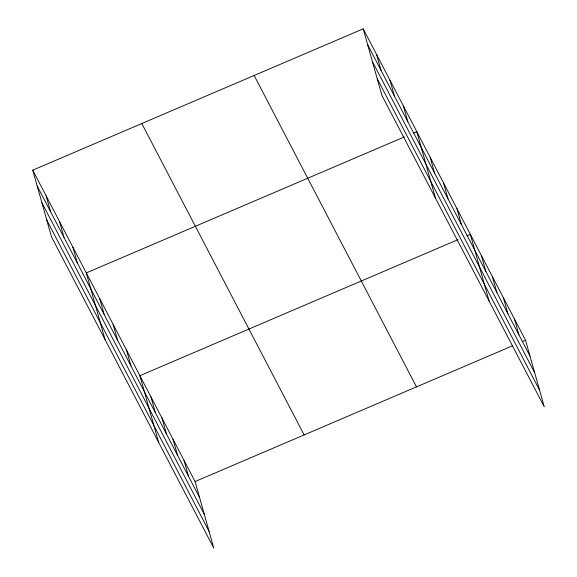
<?xml version="1.0" encoding="UTF-8"?>
<svg xmlns="http://www.w3.org/2000/svg" width="577" height="577" viewBox="0 0 577 577"><rect width="100%" height="100%" fill="white"/><g stroke="black" fill="none" stroke-linecap="round" stroke-linejoin="round"><path stroke-width="0.87" d="M32.745 170.165L195.076 481.557L213.793 548.15L51.461 236.758L32.745 170.165L363.207 28.85L525.539 340.242L544.255 406.835L381.924 95.443L363.207 28.85M404.383 136.908L86.312 272.921L105.036 339.514M413.471 133.02L416.774 131.614L435.491 198.207M457.95 239.671L139.886 375.685L158.603 442.278M467.038 235.784L470.342 234.37L489.065 300.963M195.076 481.557L512.318 345.897M522.228 341.656L525.539 340.242M367.672 44.739L530.003 356.132M372.374 61.472L534.706 372.865M377.221 78.71L539.553 390.11M254.154 75.486L416.486 386.878M141.798 123.528L304.129 434.921M37.209 186.054L199.541 497.446M41.912 202.787L204.244 514.179M46.759 220.025L209.09 531.417M514.496 319.067L518.961 334.963M503.461 297.898L507.926 313.787M492.419 276.722L496.891 292.611M481.384 255.546L485.848 271.435M456.955 208.679L461.42 224.568M443.562 182.988L448.026 198.877M430.168 157.297L434.632 173.187M403.381 105.923L407.845 121.812M389.987 80.232L394.459 96.121M376.601 54.541L381.065 70.43M184.034 460.381L188.506 476.27M172.999 439.205L177.464 455.094M161.957 418.029L166.428 433.918M150.922 396.853L155.386 412.75M126.493 349.994L130.957 365.883M113.099 324.303L117.564 340.192M99.706 298.612L104.17 314.501M72.918 247.23L77.39 263.119M59.532 221.539L63.997 237.428M46.138 195.848L50.603 211.745"/></g></svg>
